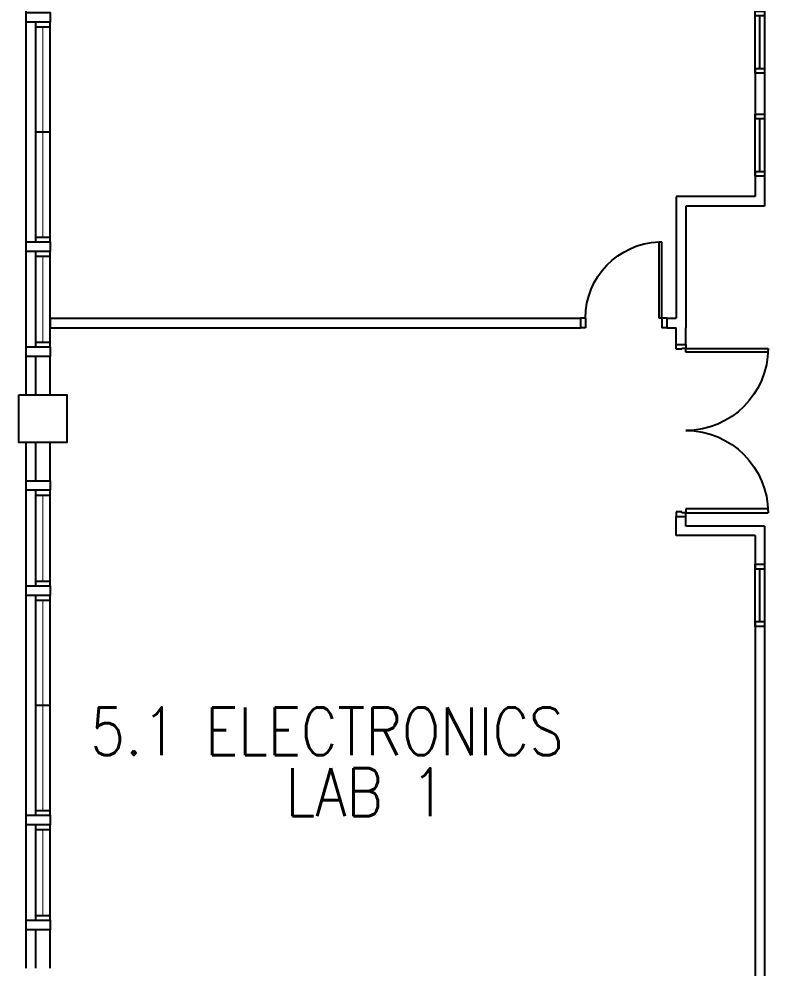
# Model space of a CAD drawing. Extents: x 2508799 to 2625178, y -845223 to -762524.
# Drawn here: x 2508799 to 2516634, y -802174 to -792242 of the extents above; entities that cross this region are included whole.
import ezdxf

# ---------------------------------------------------------------- set-up
doc = ezdxf.new("R2010")
doc.units = 0
doc.header["$LTSCALE"] = 10
doc.header["$MEASUREMENT"] = 0
doc.layers.get('0').update_dxf_attribs({"linetype": 'CONTINUOUS'})
for name, color, linetype in [('COL', 3, 'CONTINUOUS'), ('DOOR', 5, 'CONTINUOUS'), ('DR', 7, 'CONTINUOUS'), ('LINE', 7, 'CONTINUOUS'), ('partition', 7, 'CONTINUOUS'), ('stair', 7, 'CONTINUOUS'), ('T50', 4, 'CONTINUOUS'), ('WALL', 2, 'CONTINUOUS'), ('WIN', 5, 'CONTINUOUS')]:
    doc.layers.add(name, color=color, linetype=linetype)
doc.styles.add('ROMANS', font='romans')

# ---------------------------------------------------------------- blocks, each defined once
blk = doc.blocks.new('FG')
at = {"layer": 'LINE', "linetype": 'Continuous'}
for points in [[(0, 0), (50, 0), (50, 100), (0, 100)], [(600, 0), (650, 0), (650, 100), (600, 100)]]:
    blk.add_lwpolyline(points, close=True, dxfattribs=at)
at = {"layer": 'LINE', "color": 5, "linetype": 'Continuous'}
for points in [[(600, 100), (50, 100)], [(50, 0), (600, 0)]]:
    blk.add_lwpolyline(points, dxfattribs=at)
at = {"layer": 'LINE', "color": 1, "linetype": 'Continuous'}
blk.add_lwpolyline([(50, 50), (600, 50)], dxfattribs=at)
blk = doc.blocks.new('D1800-A')
at = {"layer": 'DR'}
for p, q in [((0, 0), (100, 0)), ((0, -50), (0, 0)), ((100, 0), (100, -40)), ((60, -50), (0, -50)), ((100, -40), (60, -40)), ((60, -40), (60, -50)), ((100, -40), (960, -40)), ((100, -80), (100, -40)), ((959.1, -80), (100, -80)), ((60, -1750), (0, -1750)), ((0, -1750), (0, -1800)), ((60, -1760), (60, -1750)), ((100, -1760), (60, -1760)), ((959.1, -1720), (100, -1720)), ((100, -1720), (100, -1760)), ((100, -1760), (960, -1760)), ((100, -1800), (100, -1760)), ((0, -1800), (100, -1800))]:
    blk.add_line(p, q, dxfattribs=at)
for centre, start, end in [((100, -40), 270.00007, 0), ((100, -1760), 0, 90)]:
    blk.add_arc(centre, 860, start, end, dxfattribs=at)
blk = doc.blocks.new('D900')
at = {"layer": 'DOOR', "color": 7}
for p, q in [((50, 100), (50, 899.4)), ((80, 899.4), (50, 899.4)), ((80, 100), (80, 899.4)), ((0, 100), (0, 0)), ((0, 100), (50, 100)), ((50, 100), (50, 0)), ((50, 100), (80, 100)), ((850, 100), (850, 0)), ((850, 100), (900, 100)), ((900, 100), (900, 0)), ((0, 0), (50, 0)), ((850, 0), (900, 0))]:
    blk.add_line(p, q, dxfattribs=at)
blk.add_arc((50, 100), 800, 0, 87.8509, dxfattribs=at)

msp = doc.modelspace()

# ---------------------------------------------------------------- linework, layer by layer
at = {"color": 0}
for p, q in [((2508874.5, -796174.1), (2508874.5, -791074.1)), ((2515674.5, -794101), (2515674.5, -794301)), ((2515774.5, -794201), (2515774.5, -794299.1)), ((2508874.5, -802174.1), (2508874.5, -796674.1)), ((2515674.5, -797649.1), (2515674.5, -797449.1)), ((2515774.5, -797549.1), (2515774.5, -797451))]:
    msp.add_line(p, q, dxfattribs=at)
at = {"layer": 'COL', "color": 0}
msp.add_lwpolyline([(2508799.5, -796174.1), (2509299.5, -796174.1), (2509299.5, -796674.1), (2508799.5, -796674.1)], close=True, dxfattribs=at)
at = {"layer": 'partition', "color": 0}
for p, q in [((2516499.5, -794101), (2515674.5, -794101)), ((2515674.5, -794101), (2515674.5, -795199.1)), ((2516499.5, -794101), (2515674.5, -794101)), ((2516599.5, -794201), (2515774.5, -794201)), ((2515774.5, -794201), (2515774.5, -795199.1)), ((2516599.5, -794201), (2515774.5, -794201)), ((2509124.5, -795374.1), (2514674.5, -795374.1)), ((2509124.5, -795374.1), (2509124.5, -795474.1)), ((2515574.5, -795374.1), (2515674.5, -795374.1)), ((2515574.5, -795374.1), (2515674.5, -795374.1)), ((2509124.5, -795474.1), (2514674.5, -795474.1)), ((2515574.5, -795474.1), (2515674.5, -795474.1)), ((2516599.5, -797549.1), (2515774.5, -797549.1)), ((2516499.5, -797649.1), (2515674.5, -797649.1))]:
    msp.add_line(p, q, dxfattribs=at)
at = {"layer": 'stair', "color": 0}
for p, q in [((2516499.5, -792759.7), (2516499.5, -793288.5)), ((2516599.5, -792759.7), (2516599.5, -793288.5)), ((2516499.5, -793838.5), (2516499.5, -794101)), ((2516599.5, -793838.5), (2516599.5, -794201)), ((2515674.5, -795199.1), (2515674.5, -795374.1)), ((2515674.5, -795199.1), (2515674.5, -795374.1)), ((2515774.5, -795199.1), (2515774.5, -795474.1)), ((2515774.5, -795199.1), (2515774.5, -795474.1)), ((2515674.5, -795649.1), (2515674.5, -795474.1)), ((2515774.5, -795649.1), (2515774.5, -795474.1)), ((2516599.5, -797549.1), (2516599.5, -797999.1)), ((2516499.5, -797649.1), (2516499.5, -797999.1)), ((2516499.5, -798549.1), (2516499.5, -802424.1)), ((2516599.5, -798549.1), (2516599.5, -802424.1))]:
    msp.add_line(p, q, dxfattribs=at)
at = {"layer": 'WALL', "color": 0}
for p, q in [((2508974.5, -796174.1), (2508974.5, -795774.1)), ((2509124.5, -796174.1), (2509124.5, -795774.1)), ((2508974.5, -797074.1), (2508974.5, -796674.1)), ((2509124.5, -797074.1), (2509124.5, -796674.1)), ((2508974.5, -802174.1), (2508974.5, -801774.1)), ((2509124.5, -802174.1), (2509124.5, -801774.1))]:
    msp.add_line(p, q, dxfattribs=at)
for points in [[(2508874.5, -792174.1), (2509124.5, -792174.1), (2509124.5, -792274.1), (2508874.5, -792274.1)], [(2508874.5, -794574.1), (2509124.5, -794574.1), (2509124.5, -794674.1), (2508874.5, -794674.1)], [(2508874.5, -795674.1), (2509124.5, -795674.1), (2509124.5, -795774.1), (2508874.5, -795774.1)], [(2508874.5, -797074.1), (2509124.5, -797074.1), (2509124.5, -797174.1), (2508874.5, -797174.1)], [(2508874.5, -798174.1), (2509124.5, -798174.1), (2509124.5, -798274.1), (2508874.5, -798274.1)], [(2508874.5, -800574.1), (2509124.5, -800574.1), (2509124.5, -800674.1), (2508874.5, -800674.1)], [(2508874.5, -801674.1), (2509124.5, -801674.1), (2509124.5, -801774.1), (2508874.5, -801774.1)]]:
    msp.add_lwpolyline(points, close=True, dxfattribs=at)
at = {"layer": 'WIN', "color": 0}
for p, q in [((2508974.5, -794574.1), (2508974.5, -792274.1)), ((2509124.5, -794574.1), (2509124.5, -792274.1)), ((2508974.5, -792324.1), (2509124.5, -792324.1)), ((2508974.5, -793424.1), (2509124.5, -793424.1)), ((2508974.5, -794524.1), (2509124.5, -794524.1)), ((2508974.5, -795674.1), (2508974.5, -794674.1)), ((2509124.5, -795674.1), (2509124.5, -794674.1)), ((2508974.5, -794724.1), (2509124.5, -794724.1)), ((2508974.5, -795624.1), (2509124.5, -795624.1)), ((2508974.5, -798174.1), (2508974.5, -797174.1)), ((2508974.5, -797224.1), (2509124.5, -797224.1)), ((2509124.5, -798174.1), (2509124.5, -797174.1)), ((2508974.5, -798124.1), (2509124.5, -798124.1)), ((2508974.5, -800574.1), (2508974.5, -798274.1)), ((2508974.5, -798324.1), (2509124.5, -798324.1)), ((2509124.5, -800574.1), (2509124.5, -798274.1)), ((2508974.5, -799424.1), (2509124.5, -799424.1)), ((2508974.5, -800524.1), (2509124.5, -800524.1)), ((2508974.5, -801674.1), (2508974.5, -800674.1)), ((2508974.5, -800724.1), (2509124.5, -800724.1)), ((2509124.5, -801674.1), (2509124.5, -800674.1)), ((2508974.5, -801624.1), (2509124.5, -801624.1))]:
    msp.add_line(p, q, dxfattribs=at)
at = {"layer": 'WIN', "color": 0, "const_width": 10, "flags": 128}
for points in [[(2509049.5, -794524.1), (2509049.5, -792324.1)], [(2509049.5, -794724.1), (2509049.5, -795624.1)], [(2509049.5, -798124.1), (2509049.5, -797224.1)], [(2509049.5, -800524.1), (2509049.5, -798324.1)], [(2509049.5, -800724.1), (2509049.5, -801624.1)]]:
    msp.add_lwpolyline(points, dxfattribs=at)

# ---------------------------------------------------------------- block references
at = {"layer": 'LINE', "color": 0, "xscale": -1, "rotation": 270}
for p in [(2516499.5, -792809.7), (2516499.5, -793888.5), (2516499.5, -798599.1)]:
    msp.add_blockref('FG', p, dxfattribs=at)
at = {"layer": 'stair', "color": 0, "xscale": -1}
for name, p, rotation in [('D900', (2515574.5, -795474.1), 359.9999999199587), ('D1800-A', (2515674.5, -797449.1), 180)]:
    msp.add_blockref(name, p, dxfattribs=dict(at, rotation=rotation))

# ---------------------------------------------------------------- texts
at = {"layer": 'T50', "color": 0, "style": 'ROMANS', "width": 0.85}
for s, p in [('5.1 ELECTRONICS', (2509544.9, -799946.2)), ('LAB 1', (2511589, -800583.5))]:
    msp.add_text(s, height=500, dxfattribs=at).set_placement(p)

doc.saveas('drawing.dxf')
